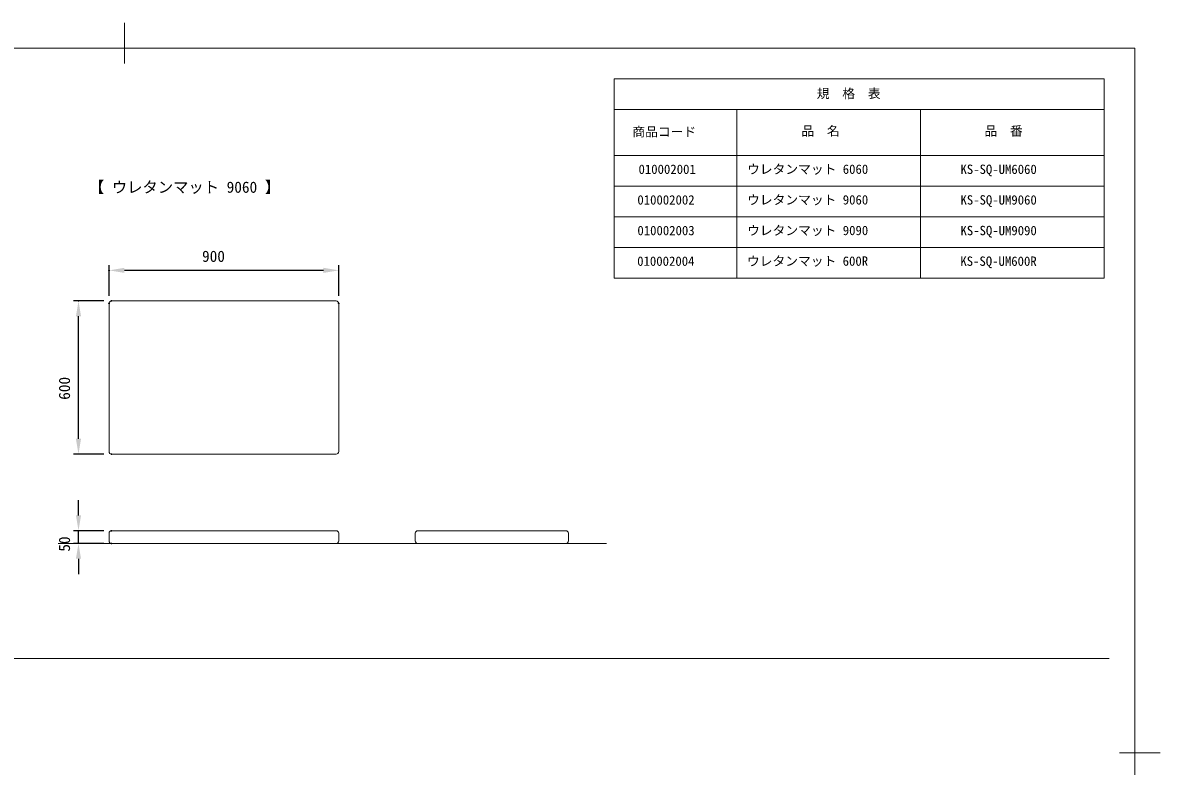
# Model space of a CAD drawing. Units: millimetres, scale not verified. Extents: x -203 to 203, y -143 to 143.
# Drawn here: x -19.9 to 203, y -2.6 to 143 of the extents above; entities that cross this region are included whole.
import ezdxf
from ezdxf.enums import TextEntityAlignment as Align

# ---------------------------------------------------------------- set-up
doc = ezdxf.new("R2010")
doc.units = ezdxf.units.MM
doc.header["$LTSCALE"] = 0.5
doc.header["$PDMODE"] = 32
doc.header["$PDSIZE"] = 0.1
for name, color, linetype, lineweight in [('0-1_DIMENSION_LINES$02_DIMENSI', 7, 'Continuous', 25), ('0-3_DIMENSION_LINES$03_LINES', 7, 'Continuous', 18), ('0-4_図面_FORMAT$03_TEXT', 7, 'Continuous', 18), ('0-5_図面_FORMAT$01_WAKU$SUB_LINE', 7, 'Continuous', 18), ('0-6_図面_FORMAT$01_WAKU$OUT_LINE', 6, 'Continuous', 18)]:
    doc.layers.add(name, color=color, linetype=linetype, lineweight=lineweight)
doc.layers.add('0-2_DEFPOINTS', color=7, linetype='Continuous')
doc.styles.add('ＭＳ ゴシック', font='')
doc.styles.get('ＭＳ ゴシック').set_extended_font_data('MS Gothic')

# ---------------------------------------------------------------- blocks, each defined once
blk = doc.blocks.new('D2')
at = {"layer": '0-1_DIMENSION_LINES$02_DIMENSI'}
for p, q in [((402, 390), (402, 395.999)), ((412, 384), (400, 384)), ((402, 379), (402, 384)), ((412, 379), (400, 379)), ((402, 373), (402, 367.001))]:
    blk.add_line(p, q, dxfattribs=at)
for points in [[(401, 390), (403, 390), (402, 384)], [(403, 373), (401, 373), (402, 379)]]:
    blk.add_solid(points, dxfattribs=at)
at = {"layer": '0-2_DEFPOINTS'}
for p in [(402, 384), (415, 384), (415, 379)]:
    blk.add_point(p, dxfattribs=at)
at = {"layer": '0-1_DIMENSION_LINES$02_DIMENSI', "style": 'ＭＳ ゴシック'}
blk.add_text('50', height=4.399, rotation=90, dxfattribs=at).set_placement((400, 375.786), align=Align.BOTTOM_LEFT)
blk = doc.blocks.new('D10')
at = {"layer": '0-1_DIMENSION_LINES$02_DIMENSI'}
for p, q in [((414, 476), (414, 488)), ((498, 486), (420, 486)), ((504, 476), (504, 488))]:
    blk.add_line(p, q, dxfattribs=at)
for points in [[(420, 487), (420, 485), (414, 486)], [(498, 485), (498, 487), (504, 486)]]:
    blk.add_solid(points, dxfattribs=at)
at = {"layer": '0-2_DEFPOINTS'}
for p in [(414, 486), (414, 473), (504, 473)]:
    blk.add_point(p, dxfattribs=at)
at = {"layer": '0-1_DIMENSION_LINES$02_DIMENSI', "style": 'ＭＳ ゴシック'}
blk.add_text('900', height=4.399, dxfattribs=at).set_placement((450.429, 488), align=Align.BOTTOM_LEFT)
blk = doc.blocks.new('D11')
at = {"layer": '0-1_DIMENSION_LINES$02_DIMENSI'}
for p, q in [((412, 474), (400, 474)), ((402, 420), (402, 468)), ((412, 414), (400, 414))]:
    blk.add_line(p, q, dxfattribs=at)
for points in [[(403, 468), (401, 468), (402, 474)], [(401, 420), (403, 420), (402, 414)]]:
    blk.add_solid(points, dxfattribs=at)
at = {"layer": '0-2_DEFPOINTS'}
for p in [(402, 474), (415, 474), (415, 414)]:
    blk.add_point(p, dxfattribs=at)
at = {"layer": '0-1_DIMENSION_LINES$02_DIMENSI', "style": 'ＭＳ ゴシック'}
blk.add_text('600', height=4.399, rotation=90, dxfattribs=at).set_placement((400, 435.286), align=Align.BOTTOM_LEFT)

msp = doc.modelspace()

# ---------------------------------------------------------------- linework, layer by layer
at = {"layer": '0-3_DIMENSION_LINES$03_LINES'}
for p, q in [((-3, 59), (-3, 88)), ((-2.5, 88.5), (41.5, 88.5)), ((42, 88), (42, 59)), ((41.5, 58.5), (-2.5, 58.5)), ((-3, 41.5), (-3, 43)), ((-2.5, 43.5), (41.5, 43.5)), ((42, 43), (42, 41.5)), ((57, 43), (57, 41.5)), ((86.5, 43.5), (57.5, 43.5)), ((87, 41.5), (87, 43)), ((-13, 41), (94.5, 41)), ((41.5, 41), (-2.5, 41)), ((57.5, 41), (86.5, 41)), ((-193, 18.5), (193, 18.5))]:
    msp.add_line(p, q, dxfattribs=at)
for centre, start, end in [((-2.5, 88), 90, 180), ((41.5, 88), 0, 90), ((-2.5, 59), 180, 270), ((41.5, 59), 270, 0), ((-2.5, 43), 90, 180), ((41.5, 43), 0, 90), ((57.5, 43), 90, 180), ((86.5, 43), 360, 90), ((-2.5, 41.5), 180, 270), ((41.5, 41.5), 270, 0), ((57.5, 41.5), 180, 270), ((86.5, 41.5), 270, 0)]:
    msp.add_arc(centre, 0.5, start, end, dxfattribs=at)
at = {"layer": '0-5_図面_FORMAT$01_WAKU$SUB_LINE'}
for p, q in [((120, 126), (120, 93)), ((156, 126), (156, 93)), ((96, 111), (192, 111)), ((96, 105), (192, 105)), ((96, 99), (192, 99))]:
    msp.add_line(p, q, dxfattribs=at)
at = {"layer": '0-6_図面_FORMAT$01_WAKU$OUT_LINE'}
for p, q in [((0, 135), (0, 143)), ((198, 138), (-198, 138)), ((198, -138), (198, 138)), ((96, 132), (96, 93)), ((96, 132), (192, 132)), ((192, 132), (192, 93)), ((96, 126), (192, 126)), ((96, 117), (192, 117)), ((96, 93), (192, 93)), ((195, 0), (203, 0))]:
    msp.add_line(p, q, dxfattribs=at)

# ---------------------------------------------------------------- block references
at = {"layer": '0-1_DIMENSION_LINES$02_DIMENSI', "xscale": 0.5, "yscale": 0.5}
for name in ['D10', 'D11', 'D2']:
    msp.add_blockref(name, (-210, -148.5), dxfattribs=at)

# ---------------------------------------------------------------- texts
at = {"layer": '0-1_DIMENSION_LINES$02_DIMENSI', "style": 'ＭＳ ゴシック'}
msp.add_text('【 ウレタンマット 9060 】', height=2.199, dxfattribs=at).set_placement((-6.9493, 109.036), align=Align.BOTTOM_LEFT)
at = {"layer": '0-4_図面_FORMAT$03_TEXT', "style": 'ＭＳ ゴシック'}
for s, p in [('規\u3000格\u3000表', (135.6903, 127.6788)), ('商品コード', (99.5465, 120.1788)), ('品\u3000名', (132.6764, 120.3401)), ('品\u3000番', (168.5512, 120.3401)), ('010002001', (100.7536, 112.8387)), ('ウレタンマット 6060', (122.0313, 112.8517)), ('KS-SQ-UM6060', (163.843, 112.8343)), ('ウレタンマット 9060', (122.0313, 106.8517)), ('KS-SQ-UM9060', (163.843, 106.8343)), ('010002002', (100.5261, 106.8387)), ('010002003', (100.5323, 100.8387)), ('ウレタンマット 9090', (122.0313, 100.8517)), ('KS-SQ-UM9090', (163.843, 100.8343)), ('010002004', (100.4936, 94.8387)), ('ウレタンマット 600R', (122.0126, 94.8517)), ('KS-SQ-UM600R', (163.8242, 94.8343))]:
    msp.add_text(s, height=1.833, dxfattribs=at).set_placement(p, align=Align.BOTTOM_LEFT)

doc.saveas('drawing.dxf')
